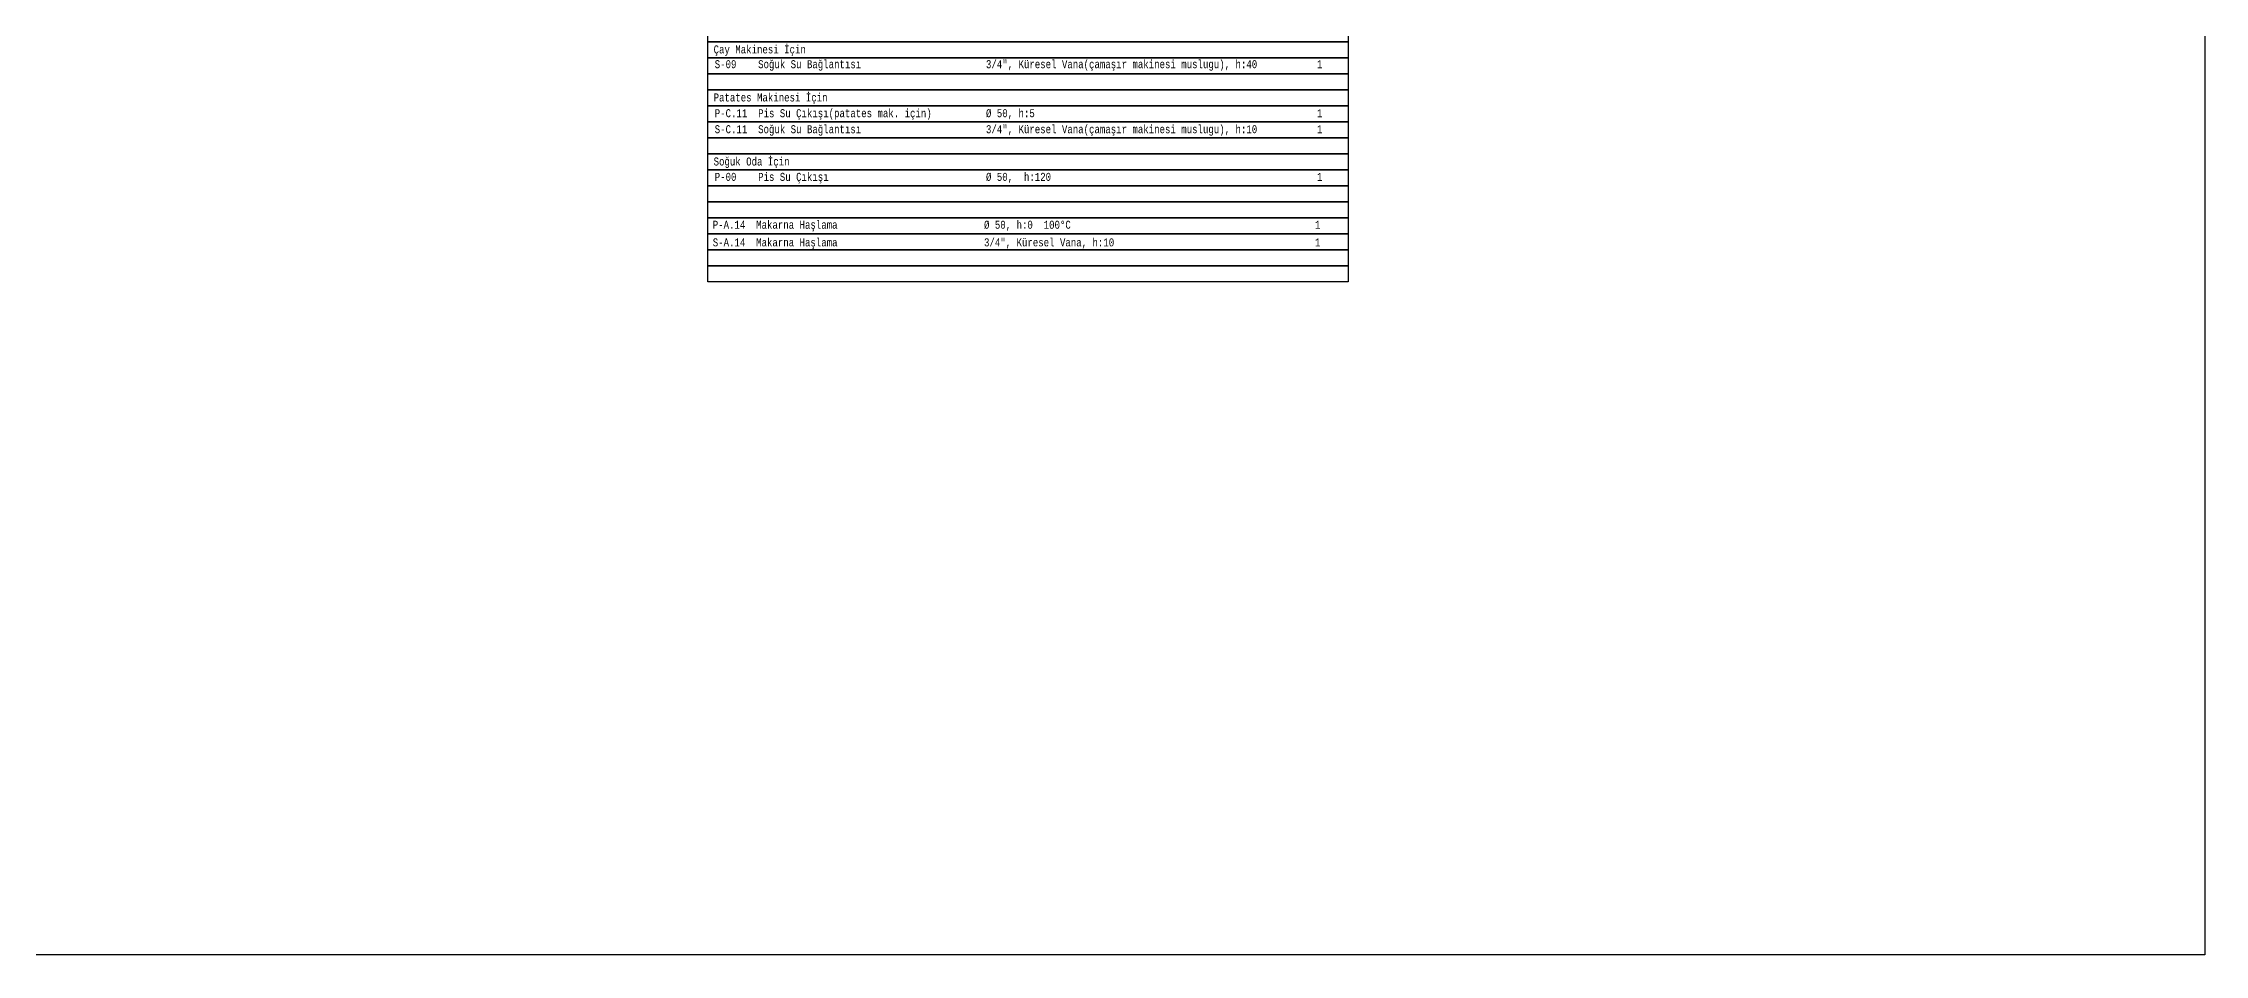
# Model space of a CAD drawing. Header units: millimetres. Extents: x -3516 to 33273, y -7531 to 724.
# Drawn here: x 22098 to 24799, y -3667 to -2529 of the extents above; entities that cross this region are included whole.
import ezdxf

# ---------------------------------------------------------------- set-up
doc = ezdxf.new("R2010")
doc.units = ezdxf.units.MM
doc.layers.add('-DWG_ANA', color=7, linetype='Continuous', lineweight=50)
doc.layers.add('GRC-Ekipman', color=4, linetype='Continuous', lineweight=25)
doc.layers.add('TES_SU', color=150, linetype='Continuous')
doc.styles.add('antet', font='', dxfattribs={"width": 0.8})
doc.styles.get('antet').set_extended_font_data('Monospac821 BT')

# ---------------------------------------------------------------- blocks, each defined once
blk = doc.blocks.new('*U49')
at = {"layer": 'GRC-Ekipman', "color": 5, "lineweight": 25}
blk.add_lwpolyline([(-10, -400), (-10, 400), (10, 400), (10, -400)], close=True, dxfattribs=at)
blk = doc.blocks.new('*U50')
at = {"layer": 'GRC-Ekipman', "color": 0, "linetype": 'ByBlock', "lineweight": -2, "transparency": 16777216}
for p in [(0, 0), (20, 0), (40, 0), (60, 0), (80, 0), (100, 0), (120, 0), (140, 0), (160, 0), (180, 0), (200, 0), (220, 0), (240, 0), (260, 0), (280, 0), (300, 0), (320, 0), (340, 0), (360, 0), (380, 0), (400, 0), (420, 0), (440, 0), (460, 0), (480, 0), (500, 0), (520, 0), (540, 0), (560, 0), (580, 0), (600, 0), (620, 0), (640, 0), (660, 0), (680, 0), (700, 0), (720, 0), (740, 0), (760, 0), (780, 0), (800, 0), (820, 0), (840, 0), (860, 0), (880, 0), (900, 0), (920, 0), (940, 0), (960, 0), (980, 0), (1000, 0), (1020, 0), (1040, 0), (1060, 0), (1080, 0)]:
    blk.add_blockref('*U49', p, dxfattribs=at)

msp = doc.modelspace()

# ---------------------------------------------------------------- linework, layer by layer
msp.add_lwpolyline([(18598.793, -875.905), (24798.793, -875.905), (24798.793, -3667.462), (18598.793, -3667.462)])

# ---------------------------------------------------------------- block references
at = {"layer": 'GRC-Ekipman', "color": 5, "lineweight": 25, "rotation": 270.0000000000074}
msp.add_blockref('*U50', (23328.411, -1737.194), dxfattribs=at)

# ---------------------------------------------------------------- texts
at = {"layer": '-DWG_ANA', "linetype": 'Continuous', "style": 'antet', "width": 0.8}
for s, p in [('Çay Makinesi İçin', (22935.662, -2541.686)), ('Patates Makinesi İçin', (22935.662, -2601.686)), ('Soğuk Oda İçin', (22935.662, -2681.686))]:
    msp.add_text(s, height=10, dxfattribs=at).set_placement(p)
at = {"layer": 'TES_SU', "linetype": 'Continuous', "style": 'antet', "width": 0.8}
for s, p in [(' S-09    Soğuk Su Bağlantısı                       3/4", Küresel Vana(çamaşır makinesi muslugu), h:40           1', (22930.274, -2560.178)), (' P-C.11  Pis Su Çıkışı(patates mak. için)          Ø 50, h:5                                                    1', (22930.274, -2621.381)), (' S-C.11  Soğuk Su Bağlantısı                       3/4", Küresel Vana(çamaşır makinesi muslugu), h:10           1', (22930.274, -2641.381)), (' P-00    Pis Su Çıkışı                             Ø 50,  h:120                                                 1', (22930.274, -2700.883)), (' P-A.14  Makarna Haşlama                           Ø 50, h:0  100°C                                             1', (22927.828, -2760.693)), (' S-A.14  Makarna Haşlama                           3/4", Küresel Vana, h:10                                     1', (22927.828, -2782.705))]:
    msp.add_text(s, height=10, dxfattribs=at).set_placement(p)

doc.saveas('drawing.dxf')
